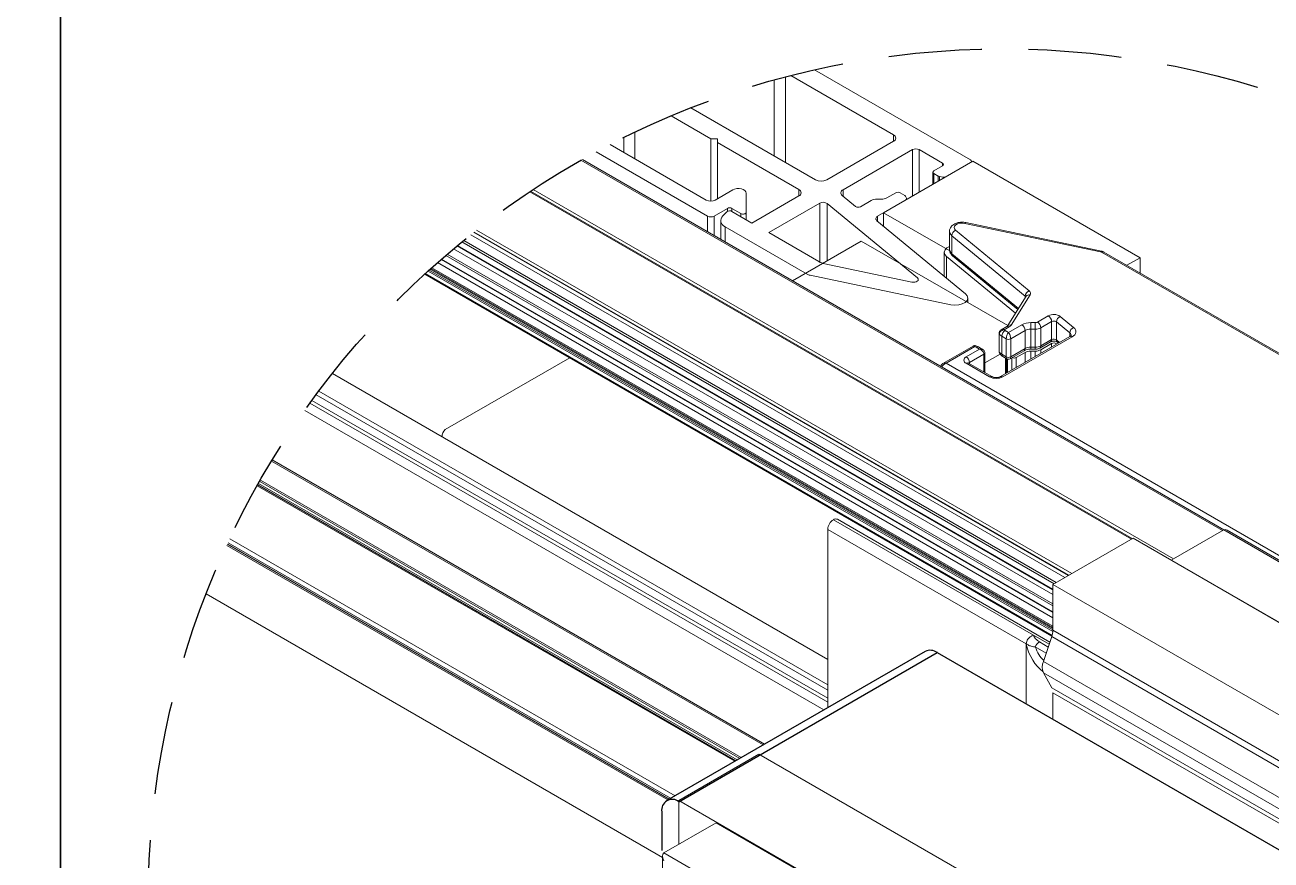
# Model space of a CAD drawing. Header units: millimetres. Extents: x 221 to 2771, y 196 to 840.
# Drawn here: x 1298.9 to 1383.8, y 280.7 to 337.6 of the extents above; entities that cross this region are included whole.
import ezdxf

# ---------------------------------------------------------------- set-up
doc = ezdxf.new("R2010")
doc.units = ezdxf.units.MM
doc.linetypes.add('HIDDEN', pattern=[9.525, 6.35, -3.175])
doc.layers.add('antet_k', color=7, linetype='Continuous')

# ---------------------------------------------------------------- blocks, each defined once
blk = doc.blocks.new('S1.A')
at = {"color": 252}
blk.add_lwpolyline([(2269.172, -494.126), (2269.172, -791.126), (2479.168, -791.126), (2479.168, -494.126)], close=True, dxfattribs=at)
blk = doc.blocks.new('S50_SYF1')
at = {"layer": 'antet_k', "color": 0}
blk.add_blockref('S1.A', (-1500.922, 2845.514), dxfattribs=at)
blk = doc.blocks.new('sünger-1a')
at = {"color": 7, "linetype": 'Continuous'}
for p, q in [((4737.739, -527.841), (4726.072, -534.577)), ((4726.621, -534.631), (4738.289, -527.896)), ((4738.289, -527.896), (4757.068, -538.737)), ((4725.844, -535.08), (4725.844, -536.838)), ((4745.401, -545.472), (4757.068, -538.737)), ((4746.179, -546.819), (4757.846, -540.084)), ((4757.846, -543.677), (4757.846, -540.084)), ((4746.179, -550.412), (4757.846, -543.677)), ((4745.401, -545.472), (4743.616, -544.442)), ((4746.179, -550.412), (4746.179, -546.819)), ((4745.401, -549.963), (4746.179, -550.412)), ((4745.401, -551.633), (4745.401, -549.963))]:
    blk.add_line(p, q, dxfattribs=at)
for centre, radius, start, end in [((4737.967, -528.345), 0.553, 54.3806, 114.3092), ((4726.318, -535.003), 0.48, 50.7955, 189.2139), ((4756.157, -540.161), 1.69, 2.6054, 57.395), ((4744.49, -546.896), 1.69, 2.6054, 57.395)]:
    blk.add_arc(centre, radius, start, end, dxfattribs=at)

msp = doc.modelspace()

# ---------------------------------------------------------------- linework, layer by layer
at = {"color": 21, "linetype": 'Continuous', "lineweight": 15}
for p, q in [((1363.286, 328.384), (1352.659, 334.517)), ((1349.918, 333.827), (1349.918, 328.647)), ((1350.677, 334.033), (1350.677, 328.208)), ((1351.052, 334.13), (1358.045, 330.094)), ((1344.231, 331.928), (1352.728, 327.025)), ((1342.895, 331.385), (1345.588, 329.83)), ((1340.422, 330.275), (1340.422, 328.459)), ((1345.284, 325.653), (1338.732, 329.435)), ((1339.663, 329.906), (1339.663, 328.897)), ((1345.588, 329.83), (1346.043, 329.83)), ((1345.588, 329.83), (1345.588, 325.58)), ((1346.043, 329.83), (1346.043, 329.567)), ((1346.043, 329.567), (1351.588, 326.367)), ((1346.043, 329.567), (1346.043, 325.741)), ((1353.487, 327.025), (1358.045, 329.655)), ((1358.045, 330.094), (1358.045, 329.655)), ((1337.781, 328.931), (1345.36, 324.557)), ((1354.612, 326.359), (1359.336, 329.085)), ((1359.336, 329.085), (1359.336, 325.929)), ((1359.792, 329.085), (1361.387, 328.165)), ((1359.792, 329.085), (1359.792, 326.192)), ((1361.387, 327.989), (1360.78, 327.639)), ((1361.387, 328.165), (1361.387, 327.989)), ((1363.349, 328.245), (1363.349, 328.296)), ((1360.717, 327.551), (1360.717, 326.726)), ((1360.78, 327.463), (1361.084, 327.288)), ((1360.78, 327.463), (1360.78, 326.762)), ((1361.084, 327.288), (1361.084, 326.937)), ((1361.18, 327.256), (1361.419, 327.219)), ((1361.18, 327.256), (1361.18, 326.993)), ((1361.419, 327.219), (1361.419, 327.131)), ((1347.089, 326.344), (1345.892, 325.653)), ((1348.006, 324.82), (1348.006, 326.125)), ((1351.588, 326.367), (1351.588, 325.929)), ((1354.612, 326.359), (1354.612, 325.912)), ((1358.197, 326.148), (1357.595, 325.801)), ((1358.805, 325.973), (1358.501, 326.148)), ((1351.588, 325.929), (1348.398, 324.088)), ((1353.023, 325.442), (1349.538, 323.43)), ((1353.023, 325.442), (1353.023, 321.422)), ((1359.669, 320.344), (1353.515, 325.417)), ((1353.515, 325.417), (1353.515, 321.517)), ((1355.461, 325.213), (1354.552, 325.962)), ((1356.521, 325.619), (1355.789, 325.196)), ((1357.215, 325.71), (1356.9, 325.71)), ((1356.959, 324.557), (1358.869, 325.659)), ((1358.925, 325.779), (1358.86, 325.917)), ((1358.932, 325.695), (1358.932, 325.747)), ((1345.36, 324.557), (1345.36, 323.498)), ((1345.816, 324.557), (1346.727, 325.083)), ((1345.816, 324.557), (1345.816, 323.235)), ((1346.693, 324.851), (1346.411, 324.569)), ((1346.727, 325.083), (1346.727, 324.877)), ((1347.031, 325.083), (1347.639, 324.732)), ((1347.031, 325.083), (1347.031, 324.877)), ((1348.398, 324.088), (1347.031, 324.877)), ((1347.639, 324.732), (1347.639, 324.526)), ((1348.006, 324.82), (1348.006, 324.314)), ((1356.959, 324.557), (1356.959, 324.199)), ((1346.267, 324.259), (1346.267, 322.974)), ((1346.582, 323.821), (1352.158, 320.603)), ((1346.582, 323.821), (1346.582, 322.793)), ((1362.943, 319.266), (1356.911, 324.239)), ((1349.538, 323.43), (1352.96, 321.455)), ((1361.501, 322.092), (1361.501, 320.456)), ((1361.656, 321.808), (1366.346, 317.943)), ((1361.656, 321.808), (1361.656, 320.328)), ((1353.352, 321.311), (1359.295, 320.062)), ((1352.354, 320.531), (1361.946, 318.516)), ((1363.099, 318.674), (1363.099, 318.982)), ((1368.899, 299.467), (1374.36, 302.619)), ((1374.36, 302.619), (1368.899, 299.467)), ((1394.079, 291.236), (1374.36, 302.619)), ((1374.36, 302.619), (1394.079, 291.236)), ((1388.618, 288.083), (1368.899, 299.467)), ((1368.899, 296.341), (1368.899, 299.467)), ((1368.899, 299.467), (1388.618, 288.083)), ((1368.899, 296.341), (1388.618, 284.957)), ((1368.247, 294.22), (1368.822, 295.913)), ((1368.822, 295.913), (1388.541, 284.529)), ((1368.247, 294.22), (1387.966, 282.836)), ((1368.247, 293.452), (1387.966, 282.068)), ((1368.247, 293.452), (1368.822, 292.423)), ((1368.822, 292.423), (1388.541, 281.039)), ((1368.899, 292.083), (1388.618, 280.699)), ((1368.899, 292.083), (1368.899, 290.276)), ((1348.876, 287.908), (1343.416, 284.756)), ((1348.876, 287.908), (1368.595, 276.524)), ((1368.595, 276.524), (1348.876, 287.908)), ((1343.416, 284.756), (1363.135, 273.372))]:
    msp.add_line(p, q, dxfattribs=at)
at = {"color": 252, "linetype": 'Continuous', "lineweight": 15}
for p, q in [((1380.454, 303.135), (1336.749, 328.359)), ((1380.55, 303.188), (1336.844, 328.413)), ((1361.627, 327.251), (1363.286, 328.209)), ((1361.853, 323.51), (1361.853, 322.282)), ((1367.279, 319.468), (1362.272, 323.595)), ((1362.896, 324.064), (1372.135, 322.123)), ((1372.202, 322.176), (1362.962, 324.117)), ((1362.008, 323.225), (1367.015, 319.098)), ((1362.008, 323.225), (1362.008, 321.997)), ((1366.545, 318.258), (1362.008, 321.997)), ((1362.067, 321.855), (1366.506, 318.197)), ((1372.202, 322.176), (1372.207, 322.174)), ((1372.214, 322.095), (1389.886, 311.895)), ((1390.047, 311.911), (1372.375, 322.111)), ((1367.071, 319.093), (1365.781, 317.046)), ((1366.05, 317.132), (1367.344, 319.184)), ((1367.015, 319.098), (1367.015, 319.004)), ((1368.583, 317.764), (1367.851, 317.341)), ((1370.311, 316.974), (1369.403, 317.723)), ((1365.764, 317.035), (1365.376, 316.811)), ((1365.576, 316.818), (1365.925, 317.019)), ((1365.871, 316.637), (1365.643, 316.768)), ((1366.777, 317.16), (1365.871, 316.637)), ((1366.023, 316.198), (1367.005, 316.765)), ((1367.005, 316.765), (1367.005, 315.537)), ((1367.699, 317.305), (1367.384, 317.305)), ((1367.384, 316.856), (1367.699, 316.856)), ((1367.384, 316.856), (1367.384, 315.628)), ((1367.699, 316.856), (1367.699, 315.628)), ((1368.079, 316.947), (1368.811, 317.369)), ((1368.079, 316.947), (1368.079, 315.719)), ((1368.811, 317.369), (1368.811, 316.141)), ((1369.139, 317.353), (1370.047, 316.604)), ((1369.139, 317.353), (1369.139, 316.125)), ((1365.232, 316.567), (1365.232, 315.339)), ((1365.247, 316.522), (1365.247, 315.294)), ((1370.054, 316.355), (1365.33, 313.628)), ((1365.415, 316.374), (1365.719, 316.198)), ((1365.415, 316.374), (1365.415, 315.146)), ((1365.491, 313.612), (1370.215, 316.339)), ((1365.719, 316.198), (1365.719, 314.97)), ((1366.023, 316.198), (1366.023, 314.97)), ((1368.012, 315.571), (1368.744, 315.994)), ((1368.811, 316.141), (1368.079, 315.719)), ((1368.079, 315.455), (1368.811, 315.878)), ((1368.811, 315.878), (1368.811, 315.637)), ((1369.352, 315.949), (1369.139, 316.125)), ((1369.139, 315.861), (1369.164, 315.841)), ((1369.139, 315.861), (1369.139, 315.826)), ((1369.198, 315.983), (1369.285, 315.911)), ((1370.047, 316.604), (1370.047, 316.351)), ((1363.46, 315.705), (1361.402, 314.518)), ((1361.617, 314.533), (1363.582, 315.667)), ((1363.896, 315.497), (1362.984, 314.971)), ((1363.212, 314.576), (1364.2, 315.146)), ((1363.829, 315.645), (1363.591, 315.736)), ((1363.668, 315.629), (1363.896, 315.497)), ((1364.11, 315.482), (1363.829, 315.645)), ((1364.2, 315.146), (1364.2, 313.94)), ((1364.262, 314.006), (1364.262, 315.234)), ((1365.719, 314.97), (1365.415, 315.146)), ((1365.482, 314.998), (1365.763, 314.836)), ((1365.978, 314.836), (1366.938, 315.389)), ((1367.005, 315.537), (1366.023, 314.97)), ((1366.402, 314.926), (1367.005, 315.274)), ((1367.005, 315.274), (1367.005, 314.595)), ((1367.699, 315.628), (1367.384, 315.628)), ((1367.384, 315.492), (1367.699, 315.492)), ((1367.384, 315.365), (1367.699, 315.365)), ((1367.384, 315.365), (1367.384, 314.814)), ((1367.699, 315.493), (1367.699, 315.492)), ((1367.699, 315.365), (1367.699, 314.995)), ((1368.079, 315.455), (1368.079, 315.215)), ((1400.128, 292.306), (1361.617, 314.533)), ((1362.984, 314.533), (1364.579, 313.612)), ((1364.74, 313.628), (1363.145, 314.549)), ((1363.212, 314.576), (1363.212, 314.51)), ((1365.668, 314.891), (1365.668, 313.823)), ((1365.675, 314.887), (1365.675, 313.827)), ((1365.739, 314.849), (1365.739, 313.864)), ((1365.795, 314.821), (1365.795, 313.896)), ((1366.098, 314.905), (1366.098, 314.072)), ((1366.402, 314.926), (1366.402, 314.247)), ((1353.565, 294.355), (1319.815, 313.834)), ((1353.565, 292.628), (1318.895, 312.638)), ((1318.281, 311.804), (1353.565, 291.44)), ((1353.565, 291.716), (1318.422, 311.998)), ((1353.565, 292.269), (1318.708, 312.387)), ((1353.29, 290.918), (1317.937, 311.322)), ((1349.166, 288.537), (1315.674, 307.867)), ((1349.261, 288.592), (1315.723, 307.948)), ((1376.961, 301.118), (1380.531, 303.179)), ((1399.14, 292.438), (1380.531, 303.179)), ((1399.241, 292.489), (1380.758, 303.156)), ((1342.305, 280.875), (1311.218, 298.817)), ((1343.416, 281.757), (1343.416, 284.756)), ((1342.399, 281.171), (1345.969, 283.232)), ((1345.969, 283.232), (1364.579, 272.491)), ((1342.399, 281.171), (1361.161, 270.343)), ((1342.305, 280.963), (1342.305, 279.285))]:
    msp.add_line(p, q, dxfattribs=at)
at = {"color": 7, "linetype": 'Continuous', "lineweight": 15}
for p, q in [((1357.362, 324.789), (1363.438, 328.296)), ((1363.438, 328.296), (1374.832, 321.72)), ((1357.362, 323.867), (1357.362, 324.789)), ((1361.869, 322.188), (1357.362, 324.789)), ((1351.154, 320.154), (1355.844, 322.861)), ((1355.844, 322.861), (1365.818, 317.105)), ((1374.832, 321.72), (1373.941, 321.206)), ((1374.832, 320.692), (1374.832, 321.72)), ((1365.296, 315.164), (1364.262, 314.568)), ((1367.087, 295.415), (1353.565, 303.219)), ((1353.565, 303.219), (1353.565, 291.077)), ((1353.945, 303.877), (1367.577, 296.009)), ((1368.697, 295.544), (1354.214, 303.903)), ((1368.891, 299.463), (1374.36, 302.619)), ((1394.109, 291.221), (1374.36, 302.619)), ((1376.961, 301.118), (1395.57, 290.378)), ((1368.891, 296.211), (1368.891, 299.463)), ((1367.087, 295.432), (1367.087, 295.415)), ((1367.086, 295.387), (1367.087, 295.415)), ((1367.086, 291.322), (1367.086, 295.387))]:
    msp.add_line(p, q, dxfattribs=at)
at = {"color": 35, "linetype": 'Continuous', "lineweight": 15}
for p, q in [((1374.246, 302.553), (1333.256, 326.211)), ((1374.308, 302.59), (1333.314, 326.249)), ((1369.963, 300.082), (1329.458, 323.459)), ((1369.984, 300.094), (1329.476, 323.473)), ((1370.179, 300.206), (1329.641, 323.602)), ((1328.633, 322.797), (1368.977, 299.513)), ((1369.129, 299.601), (1328.759, 322.9)), ((1369.704, 299.932), (1329.239, 323.286)), ((1327.541, 321.881), (1368.891, 298.016)), ((1368.891, 298.153), (1327.636, 321.963)), ((1368.891, 298.776), (1328.073, 322.334)), ((1368.891, 299.103), (1328.305, 322.527)), ((1368.891, 299.145), (1328.335, 322.552)), ((1368.891, 296.462), (1326.474, 320.942)), ((1326.519, 320.982), (1368.891, 296.527)), ((1368.891, 296.626), (1326.586, 321.042)), ((1368.891, 297.201), (1326.977, 321.391)), ((1368.891, 297.547), (1327.216, 321.6)), ((1368.891, 297.606), (1327.256, 321.635)), ((1368.836, 295.953), (1326.111, 320.611)), ((1368.848, 295.993), (1326.142, 320.64)), ((1368.891, 296.252), (1326.333, 320.814)), ((1368.891, 296.37), (1326.413, 320.886)), ((1347.561, 287.61), (1314.862, 306.482)), ((1347.671, 287.674), (1314.917, 306.578)), ((1314.699, 306.193), (1347.228, 287.418)), ((1347.291, 287.455), (1314.73, 306.248)), ((1314.778, 306.333), (1347.39, 287.512)), ((1342.763, 284.84), (1312.664, 302.212)), ((1312.704, 302.299), (1342.858, 284.896)), ((1312.833, 302.575), (1343.162, 285.071))]:
    msp.add_line(p, q, dxfattribs=at)
at = {"color": 8, "linetype": 'Continuous', "lineweight": 15}
for p, q in [((1377.112, 301.206), (1333.503, 326.374)), ((1342.668, 284.786), (1312.624, 302.126)), ((1368.645, 295.393), (1367.577, 296.009)), ((1367.987, 295.545), (1368.581, 295.202)), ((1368.437, 294.778), (1367.691, 295.209))]:
    msp.add_line(p, q, dxfattribs=at)
at = {"color": 31, "linetype": 'Continuous', "lineweight": 15}
msp.add_line((1335.984, 314.913), (1327.506, 310.015), dxfattribs=at)
at = {"color": 21, "linetype": 'Continuous', "lineweight": 15, "flags": 128}
for points in [[(1348.006, 326.125), (1347.982, 326.215), (1347.915, 326.297), (1347.809, 326.364), (1347.674, 326.411), (1347.521, 326.433), (1347.364, 326.429), (1347.215, 326.398), (1347.089, 326.344)], [(1354.552, 325.962), (1354.505, 326.009), (1354.473, 326.059), (1354.457, 326.113), (1354.457, 326.167), (1354.473, 326.22), (1354.505, 326.271), (1354.552, 326.317), (1354.612, 326.359)], [(1346.411, 324.569), (1346.336, 324.478), (1346.288, 324.38), (1346.268, 324.28), (1346.276, 324.178), (1346.314, 324.079), (1346.378, 323.985), (1346.468, 323.898), (1346.582, 323.821)], [(1347.639, 324.732), (1347.689, 324.711), (1347.749, 324.699), (1347.812, 324.697), (1347.873, 324.706), (1347.927, 324.724), (1347.969, 324.751), (1347.996, 324.784), (1348.006, 324.82)], [(1356.911, 324.239), (1356.873, 324.276), (1356.848, 324.317), (1356.835, 324.36), (1356.835, 324.403), (1356.848, 324.445), (1356.873, 324.486), (1356.911, 324.524), (1356.959, 324.557)], [(1361.853, 322.493), (1361.678, 322.394), (1361.549, 322.257), (1361.501, 322.103), (1361.538, 321.949), (1361.656, 321.808)], [(1359.295, 320.062), (1359.395, 320.051), (1359.495, 320.059), (1359.587, 320.084), (1359.661, 320.124), (1359.709, 320.175), (1359.728, 320.233), (1359.714, 320.291), (1359.669, 320.344)], [(1361.946, 318.516), (1362.211, 318.486), (1362.48, 318.506), (1362.725, 318.573), (1362.921, 318.68), (1363.05, 318.817), (1363.099, 318.971), (1363.062, 319.126), (1362.943, 319.266)]]:
    msp.add_lwpolyline(points, dxfattribs=at)
at = {"color": 252, "linetype": 'Continuous', "lineweight": 15, "flags": 128}
for points in [[(1361.853, 323.509), (1361.89, 323.366), (1362.008, 323.225)], [(1362.272, 323.595), (1362.198, 323.683), (1362.175, 323.78), (1362.205, 323.876), (1362.286, 323.962), (1362.409, 324.029), (1362.562, 324.071), (1362.73, 324.083), (1362.896, 324.064)], [(1362.896, 324.064), (1362.917, 324.093), (1362.938, 324.111), (1362.957, 324.117), (1362.962, 324.117)], [(1362.008, 321.997), (1361.89, 322.138), (1361.853, 322.282)], [(1372.135, 322.123), (1372.157, 322.152), (1372.178, 322.17), (1372.197, 322.176), (1372.202, 322.176)], [(1367.384, 317.305), (1367.384, 317.264), (1367.384, 317.214), (1367.384, 317.158), (1367.384, 317.097), (1367.384, 317.034), (1367.384, 316.971), (1367.384, 316.911), (1367.384, 316.856)], [(1367.699, 317.305), (1367.699, 317.264), (1367.699, 317.214), (1367.699, 317.158), (1367.699, 317.097), (1367.699, 317.034), (1367.699, 316.971), (1367.699, 316.911), (1367.699, 316.856)], [(1370.215, 316.339), (1370.311, 316.405), (1370.386, 316.48), (1370.437, 316.561), (1370.463, 316.646), (1370.463, 316.733), (1370.437, 316.818), (1370.386, 316.899), (1370.311, 316.974)], [(1364.2, 315.146), (1364.226, 315.165), (1364.246, 315.187), (1364.258, 315.21), (1364.262, 315.234), (1364.262, 315.234)], [(1367.384, 315.628), (1367.384, 315.58), (1367.384, 315.541), (1367.384, 315.513), (1367.384, 315.496), (1367.384, 315.492)], [(1367.699, 315.628), (1367.699, 315.58), (1367.699, 315.541), (1367.699, 315.513), (1367.699, 315.496), (1367.699, 315.493)], [(1363.167, 314.538), (1363.185, 314.558), (1363.212, 314.576)]]:
    msp.add_lwpolyline(points, dxfattribs=at)
at = {"color": 7, "linetype": 'HIDDEN', "transparency": 33554661}
msp.add_circle((1365.5, 277.709), 58.242, dxfattribs=at)
at = {"color": 21, "linetype": 'Continuous', "lineweight": 15}
for centre, radius, start, end in [((1357.962, 329.875), 0.234, 290.7801, 69.2199), ((1359.564, 328.645), 0.496, 62.63336, 117.36664), ((1361.354, 328.077), 0.0938, 290.76663, 69.20379), ((1363.253, 328.296), 0.0937, 290.73728, 69.26272), ((1353.108, 327.758), 0.826, 242.61456, 297.38149), ((1360.813, 327.551), 0.0938, 110.79621, 249.23337), ((1361.218, 327.532), 0.278, 241.08564, 262.08534), ((1361.475, 327.544), 0.33, 260.21977, 297.37597), ((1351.505, 326.148), 0.234, 290.7801, 69.2199), ((1358.349, 325.855), 0.33, 62.60992, 117.38023), ((1345.588, 326.24), 0.661, 242.62127, 297.37873), ((1353.248, 325.019), 0.478, 56.13223, 118.08388), ((1355.638, 325.478), 0.319, 236.14641, 298.07855), ((1356.885, 324.936), 0.774, 88.84074, 118.05021), ((1357.231, 326.484), 0.774, 268.84104, 298.04554), ((1358.744, 325.856), 0.131, 27.61217, 62.43401), ((1358.836, 325.747), 0.0944, 290.70338, 19.47974), ((1345.588, 324.997), 0.496, 242.61859, 297.37484), ((1346.882, 324.604), 0.311, 61.3628, 127.32935), ((1346.879, 324.79), 0.33, 62.60402, 117.39598), ((1353.613, 322.626), 1.341, 240.84824, 258.77866), ((1352.484, 321.187), 0.669, 240.82003, 258.78484), ((1367.55, 296.362), 1.349, 340.56073, 359.11547), ((1369.156, 293.836), 0.987, 157.1035, 202.8965)]:
    msp.add_arc(centre, radius, start, end, dxfattribs=at)
at = {"color": 252, "linetype": 'Continuous', "lineweight": 15}
for centre, radius, start, end in [((1362.44, 323.196), 0.433, 112.8495, 176.11859), ((1362.184, 321.987), 0.176, 176.70957, 228.41042), ((1372.083, 321.86), 0.269, 60.86412, 78.74075), ((1372.308, 321.963), 0.162, 65.67919, 125.63059), ((1367.448, 319.069), 0.433, 112.87069, 176.09741), ((1367.273, 318.944), 0.251, 73.53692, 143.47277), ((1367.165, 319.293), 0.209, 328.76553, 56.93404), ((1366.948, 319.012), 0.11, 23.87439, 52.05862), ((1368.958, 317.061), 0.797, 56.12652, 118.0925), ((1368.316, 317.347), 0.495, 2.59963, 57.40037), ((1369.571, 317.323), 0.434, 112.8789, 176.08372), ((1365.91, 316.351), 0.495, 122.59963, 177.40037), ((1365.805, 317.055), 0.329, 226.09032, 240.5312), ((1365.83, 316.887), 0.162, 54.36333, 114.31164), ((1365.979, 316.89), 0.253, 73.67512, 141.16667), ((1365.756, 317.331), 0.355, 298.44278, 325.9095), ((1367.36, 316.065), 1.24, 88.84919, 118.03594), ((1366.51, 316.743), 0.495, 2.61141, 57.39516), ((1367.369, 316.082), 0.774, 88.84074, 118.05021), ((1367.705, 317.614), 0.309, 268.80722, 298.06973), ((1367.715, 317.631), 0.775, 268.84958, 298.037), ((1367.584, 316.924), 0.495, 2.59963, 57.40037), ((1368.961, 317.088), 0.319, 56.13053, 118.08453), ((1370.48, 316.574), 0.433, 112.87069, 176.09741), ((1365.311, 316.568), 0.0797, 180.71144, 215.54236), ((1365.658, 316.819), 0.507, 215.81779, 241.39129), ((1365.871, 316.492), 0.33, 242.61634, 297.3738), ((1368.657, 316.122), 0.155, 304.07213, 7.24105), ((1368.961, 315.86), 0.319, 56.13053, 118.08453), ((1368.961, 315.597), 0.319, 56.13053, 118.08453), ((1369.316, 316.115), 0.177, 176.83424, 228.30943), ((1369.914, 316.416), 0.231, 1.49929, 54.61372), ((1370.121, 316.207), 0.162, 54.36333, 114.31164), ((1363.067, 314.752), 0.234, 110.77851, 249.23333), ((1362.717, 314.554), 0.495, 2.61141, 57.39516), ((1363.431, 315.213), 0.479, 60.29513, 71.52999), ((1363.762, 315.497), 0.162, 65.67919, 125.63059), ((1365.311, 315.34), 0.0797, 180.75164, 215.54124), ((1365.658, 315.591), 0.507, 215.81779, 241.39129), ((1365.568, 315.126), 0.155, 172.72338, 235.96344), ((1365.871, 315.264), 0.33, 242.61634, 297.3738), ((1366.851, 315.518), 0.155, 304.05434, 7.22205), ((1367.369, 314.854), 0.774, 88.84074, 118.05021), ((1367.369, 314.59), 0.774, 88.84074, 118.05021), ((1367.715, 316.403), 0.775, 268.84958, 298.037), ((1367.715, 316.139), 0.775, 268.84958, 298.037), ((1367.925, 315.699), 0.155, 304.07213, 7.24105), ((1363.079, 314.401), 0.162, 65.67919, 125.63059), ((1365.871, 315.022), 0.215, 238.98115, 300.8279), ((1366.25, 315.224), 0.335, 246.86639, 297.14373), ((1364.162, 314.014), 0.101, 303.40676, 355.21971), ((1364.674, 313.48), 0.163, 66.35194, 125.56669), ((1365.035, 314.492), 0.991, 242.61749, 297.37923), ((1365.396, 313.48), 0.162, 54.40262, 113.67875)]:
    msp.add_arc(centre, radius, start, end, dxfattribs=at)
at = {"color": 31, "linetype": 'Continuous', "lineweight": 15}
msp.add_arc((1327.834, 309.571), 0.552, 126.41617, 184.90511, dxfattribs=at)
at = {"color": 7, "linetype": 'Continuous', "lineweight": 15}
for centre, radius, start, end in [((1354.102, 303.657), 0.27, 65.72278, 125.59614), ((1354.39, 303.181), 0.825, 122.60295, 177.40099), ((1368.414, 294.869), 0.8, 122.27592, 154.81587)]:
    msp.add_arc(centre, radius, start, end, dxfattribs=at)
at = {"color": 252, "linetype": 'Continuous', "lineweight": 15}
for centre, major_axis, ratio, start_param, end_param in [((1365.871, 316.374), (0.098, 0.314), 0.369048, 0.702565, 2.273361), ((1365.871, 316.374), (-0.098, 0.314), 0.369048, 4.009824, 5.580621), ((1363.896, 315.234), (0.268, 0.202), 0.711671, 0.307989, 1.079215), ((1363.896, 315.234), (0.268, -0.202), 0.711671, 0.491581, 2.062378), ((1365.871, 315.146), (0.098, 0.314), 0.369048, 2.273361, 3.053095), ((1365.871, 315.146), (-0.098, 0.314), 0.369048, 3.229453, 4.009824), ((1361.617, 314.27), (0.268, 0.202), 0.711671, 1.079215, 2.291544), ((1361.617, 314.27), (0.268, -0.202), 0.711671, 2.062378, 2.832228), ((1380.759, 302.784), (-0.228, 0.395), 0.577299, 5.49792, 6.283052), ((1342.627, 280.777), (-0.228, 0.395), 0.577299, 6.283052, 7.853848)]:
    msp.add_ellipse(centre, major_axis=major_axis, ratio=ratio, start_param=start_param, end_param=end_param, dxfattribs=at)
at = {"color": 8, "linetype": 'Continuous', "lineweight": 15}
for centre, major_axis, ratio, start_param, end_param in [((1372.11, 299.669), (3.666, 6.288), 0.580089, 2.598156, 3.077562), ((1371.517, 299.875), (2.766, 5.923), 0.510307, 2.677859, 2.967753)]:
    msp.add_ellipse(centre, major_axis=major_axis, ratio=ratio, start_param=start_param, end_param=end_param, dxfattribs=at)
at = {"color": 252, "linetype": 'Continuous', "lineweight": 15}
for points, knots in [([(1362.962, 324.117), (1362.871, 324.129), (1362.673, 324.157), (1362.355, 324.105), (1362.086, 323.975), (1361.919, 323.785), (1361.847, 323.619), (1361.859, 323.529), (1361.861, 323.508)], [0, 0, 0, 0, 0.180327, 0.395062, 0.624483, 0.799222, 0.953882, 1, 1, 1, 1]), ([(1361.862, 322.279), (1361.862, 322.232), (1361.864, 322.117), (1361.947, 321.968), (1362.032, 321.889), (1362.067, 321.855)], [0, 0, 0, 0, 0.287845, 0.700505, 1, 1, 1, 1]), ([(1372.375, 322.111), (1372.349, 322.124), (1372.298, 322.151), (1372.237, 322.166), (1372.207, 322.174)], [0, 0, 0, 0, 0.505193, 1, 1, 1, 1]), ([(1365.377, 316.811), (1365.376, 316.811), (1365.343, 316.799), (1365.294, 316.746), (1365.24, 316.662), (1365.236, 316.598), (1365.233, 316.567)], [0, 0, 0, 0, 0.00621, 0.355909, 0.69479, 1, 1, 1, 1]), ([(1365.576, 316.818), (1365.575, 316.818), (1365.551, 316.814), (1365.505, 316.802), (1365.425, 316.771), (1365.345, 316.721), (1365.278, 316.645), (1365.25, 316.576), (1365.247, 316.535), (1365.247, 316.522)], [0, 0, 0, 0, 0.007411, 0.145567, 0.277847, 0.502459, 0.701936, 0.91113, 1, 1, 1, 1]), ([(1365.576, 316.818), (1365.575, 316.818), (1365.567, 316.821), (1365.527, 316.833), (1365.457, 316.839), (1365.397, 316.829), (1365.377, 316.811), (1365.376, 316.811)], [0, 0, 0, 0, 0.014868, 0.108201, 0.549992, 0.993373, 1, 1, 1, 1]), ([(1365.78, 317.045), (1365.781, 317.046), (1365.783, 317.049), (1365.772, 317.041), (1365.764, 317.035)], [0, 0, 0, 0, 0.2715982, 1, 1, 1, 1]), ([(1368.744, 315.994), (1368.758, 316), (1368.785, 316.014), (1368.855, 316.034), (1368.941, 316.043), (1369.035, 316.039), (1369.116, 316.022), (1369.172, 316.001), (1369.192, 315.987), (1369.197, 315.983), (1369.198, 315.983)], [0, 0, 0, 0, 0.133386, 0.265234, 0.410802, 0.566284, 0.722829, 0.851036, 0.971602, 1, 1, 1, 1]), ([(1370.138, 316.419), (1370.14, 316.422), (1370.144, 316.427), (1370.097, 316.38), (1370.06, 316.358), (1370.054, 316.355)], [0, 0, 0, 0, 0.465755, 0.909939, 1, 1, 1, 1]), ([(1363.46, 315.705), (1363.46, 315.705), (1363.472, 315.719), (1363.511, 315.716), (1363.553, 315.694), (1363.577, 315.672), (1363.582, 315.668), (1363.582, 315.667)], [0, 0, 0, 0, 0.006285, 0.449819, 0.891762, 0.985127, 1, 1, 1, 1]), ([(1363.624, 315.726), (1363.601, 315.73), (1363.55, 315.739), (1363.491, 315.726), (1363.465, 315.707), (1363.461, 315.704)], [0, 0, 0, 0, 0.4144637, 0.9138468, 1, 1, 1, 1]), ([(1363.623, 315.723), (1363.62, 315.724), (1363.615, 315.726), (1363.601, 315.703), (1363.589, 315.682), (1363.583, 315.668), (1363.582, 315.667)], [0, 0, 0, 0, 0.338303, 0.65333, 0.982349, 1, 1, 1, 1]), ([(1364.262, 315.234), (1364.259, 315.267), (1364.252, 315.331), (1364.2, 315.412), (1364.149, 315.463), (1364.112, 315.479), (1364.103, 315.483)], [0, 0, 0, 0, 0.319095, 0.613215, 0.90901, 1, 1, 1, 1]), ([(1365.234, 315.339), (1365.236, 315.311), (1365.24, 315.252), (1365.265, 315.195), (1365.287, 315.172), (1365.287, 315.171)], [0, 0, 0, 0, 0.47266, 0.991473, 1, 1, 1, 1]), ([(1365.247, 315.294), (1365.247, 315.282), (1365.249, 315.24), (1365.269, 315.202), (1365.284, 315.176)], [0, 0, 0, 0, 0.299749, 1, 1, 1, 1]), ([(1365.279, 315.182), (1365.331, 315.122), (1365.391, 315.052), (1365.471, 315.004), (1365.482, 314.998)], [0, 0, 0, 0, 0.867023, 1, 1, 1, 1]), ([(1366.938, 315.389), (1366.977, 315.409), (1367.059, 315.449), (1367.223, 315.486), (1367.336, 315.49), (1367.384, 315.492)], [0, 0, 0, 0, 0.3489351, 0.7193043, 1, 1, 1, 1]), ([(1367.699, 315.493), (1367.727, 315.494), (1367.783, 315.496), (1367.865, 315.512), (1367.944, 315.536), (1367.989, 315.559), (1368.012, 315.571)], [0, 0, 0, 0, 0.245153, 0.49369, 0.745294, 1, 1, 1, 1]), ([(1361.41, 314.518), (1361.402, 314.515), (1361.361, 314.499), (1361.308, 314.441), (1361.265, 314.374), (1361.259, 314.332), (1361.258, 314.323)], [0, 0, 0, 0, 0.095067, 0.507537, 0.893983, 1, 1, 1, 1]), ([(1363.145, 314.549), (1363.136, 314.555), (1363.125, 314.564), (1363.128, 314.56), (1363.128, 314.56)], [0, 0, 0, 0, 0.7951469, 1, 1, 1, 1]), ([(1364.244, 313.914), (1364.246, 313.918), (1364.261, 313.946), (1364.262, 313.978), (1364.262, 314.006)], [0, 0, 0, 0, 0.137264, 1, 1, 1, 1]), ([(1365.33, 313.628), (1365.308, 313.617), (1365.264, 313.595), (1365.157, 313.569), (1365.032, 313.559), (1364.906, 313.57), (1364.802, 313.597), (1364.76, 313.618), (1364.74, 313.628)], [0, 0, 0, 0, 0.159083, 0.322689, 0.501674, 0.689266, 0.856265, 1, 1, 1, 1])]:
    msp.add_open_spline(points, degree=3, knots=knots, dxfattribs=at)
at = {"color": 7, "linetype": 'Continuous', "lineweight": 15}
for points, knots in [([(1367.577, 296.009), (1367.576, 296.008), (1367.539, 295.998), (1367.449, 295.961), (1367.315, 295.871), (1367.193, 295.736), (1367.109, 295.583), (1367.094, 295.483), (1367.087, 295.432)], [0, 0, 0, 0, 0.007546, 0.146163, 0.366594, 0.579795, 0.789844, 1, 1, 1, 1]), ([(1367.691, 295.209), (1367.621, 295.219), (1367.45, 295.243), (1367.232, 295.316), (1367.127, 295.391), (1367.087, 295.432), (1367.087, 295.432)], [0, 0, 0, 0, 0.246594, 0.597591, 0.99923, 1, 1, 1, 1]), ([(1367.577, 296.009), (1367.614, 295.925), (1367.69, 295.752), (1367.887, 295.615), (1367.987, 295.545)], [0, 0, 0, 0, 0.488906, 1, 1, 1, 1])]:
    msp.add_open_spline(points, degree=3, knots=knots, dxfattribs=at)

# ---------------------------------------------------------------- block references
for p in [(323.058, -1858.773), (533.054, -1858.773), (533.054, -1858.773)]:
    msp.add_blockref('S50_SYF1', p)
at = {"color": 21, "xscale": 1.508463694100001, "yscale": 1.508463694100001, "zscale": 1.508463694100001}
msp.add_blockref('sünger-1a', (-5786.512, 1091.133), dxfattribs=at)

doc.saveas('drawing.dxf')
